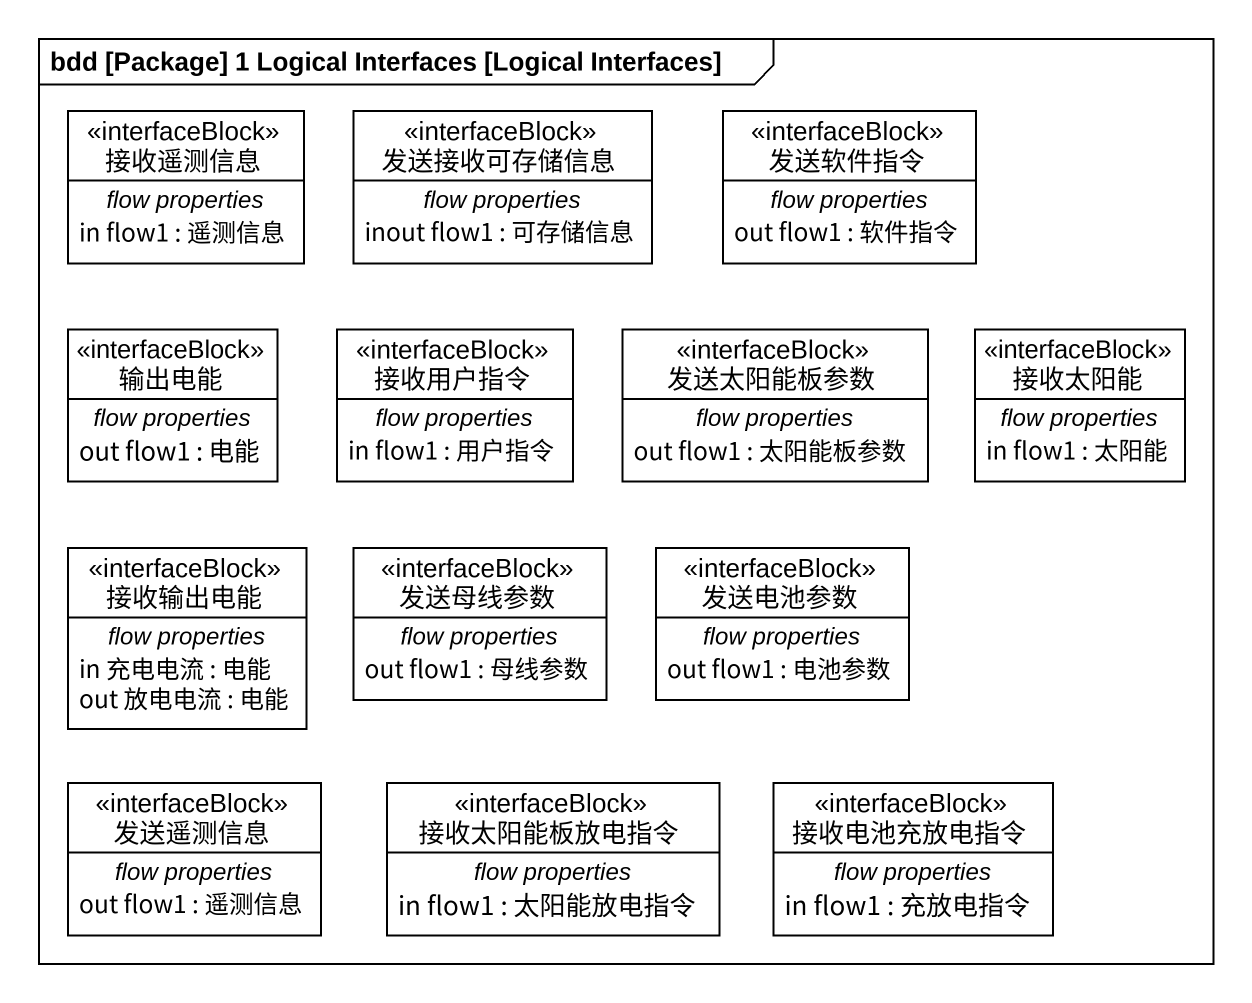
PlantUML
@startuml
mainframe bdd [Package] 1 Logical Interfaces [Logical Interfaces]
hide circle
hide empty members
class 接收遥测信息 <<interfaceBlock>> {
  -- flow properties --
  in flow1 : 遥测信息
}
class 发送接收可存储信息 <<interfaceBlock>> {
  -- flow properties --
  inout flow1 : 可存储信息
}
class 发送软件指令 <<interfaceBlock>> {
  -- flow properties --
  out flow1 : 软件指令
}
class 输出电能 <<interfaceBlock>> {
  -- flow properties --
  out flow1 : 电能
}
class 接收用户指令 <<interfaceBlock>> {
  -- flow properties --
  in flow1 : 用户指令
}
class 发送太阳能板参数 <<interfaceBlock>> {
  -- flow properties --
  out flow1 : 太阳能板参数
}
class 接收太阳能 <<interfaceBlock>> {
  -- flow properties --
  in flow1 : 太阳能
}
class 接收输出电能 <<interfaceBlock>> {
  -- flow properties --
  in 充电电流 : 电能
  out 放电电流 : 电能
}
class 发送母线参数 <<interfaceBlock>> {
  -- flow properties --
  out flow1 : 母线参数
}
class 发送电池参数 <<interfaceBlock>> {
  -- flow properties --
  out flow1 : 电池参数
}
class 发送遥测信息 <<interfaceBlock>> {
  -- flow properties --
  out flow1 : 遥测信息
}
class 接收太阳能板放电指令 <<interfaceBlock>> {
  -- flow properties --
  in flow1 : 太阳能放电指令
}
class 接收电池充放电指令 <<interfaceBlock>> {
  -- flow properties --
  in flow1 : 充放电指令
}
@enduml
